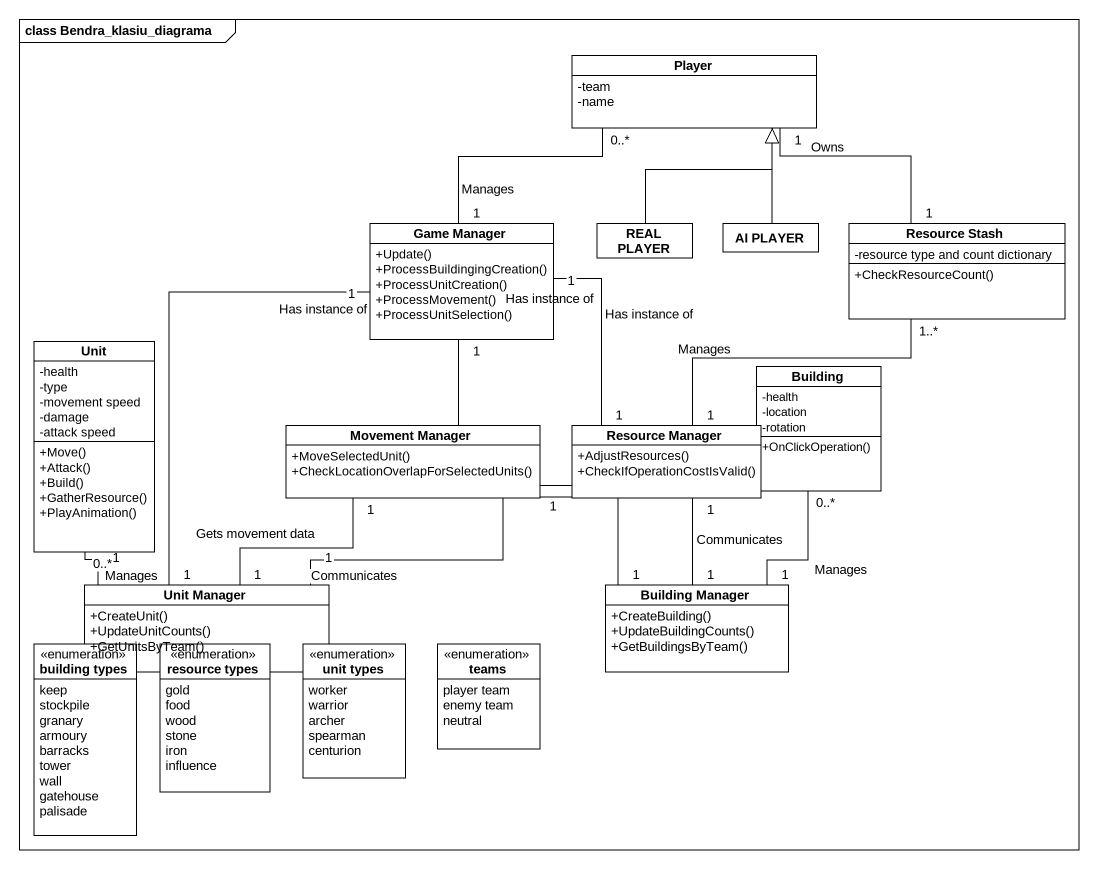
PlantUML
@startuml
mainframe class Bendra_klasiu_diagrama
hide circle
hide empty members
skinparam classAttributeIconSize 0
class Player {
  -team
  -name
}
class "Game Manager" as Game_Manager {
  +Update()
  +ProcessBuildingingCreation()
  +ProcessUnitCreation()
  +ProcessMovement()
  +ProcessUnitSelection()
}
class "REAL PLAYER" as REAL_PLAYER
class "AI PLAYER" as AI_PLAYER
class "Resource Stash" as Resource_Stash {
  -resource type and count dictionary
  +CheckResourceCount()
}
class Unit {
  -health
  -type
  -movement speed
  -damage
  -attack speed
  +Move()
  +Attack()
  +Build()
  +GatherResource()
  +PlayAnimation()
}
class Building {
  -health
  -location
  -rotation
  +OnClickOperation()
}
class "Movement Manager" as Movement_Manager {
  +MoveSelectedUnit()
  +CheckLocationOverlapForSelectedUnits()
}
class "Resource Manager" as Resource_Manager {
  +AdjustResources()
  +CheckIfOperationCostIsValid()
}
class "Unit Manager" as Unit_Manager {
  +CreateUnit()
  +UpdateUnitCounts()
  +GetUnitsByTeam()
}
class "Building Manager" as Building_Manager {
  +CreateBuilding()
  +UpdateBuildingCounts()
  +GetBuildingsByTeam()
}
enum "building types" as building_types {
  keep
  stockpile
  granary
  armoury
  barracks
  tower
  wall
  gatehouse
  palisade
}
enum "resource types" as resource_types {
  gold
  food
  wood
  stone
  iron
  influence
}
enum "unit types" as unit_types {
  worker
  warrior
  archer
  spearman
  centurion
}
enum teams {
  player team
  enemy team
  neutral
}
Game_Manager "1" -up- "0..*" Player : Manages
REAL_PLAYER -up-|> Player
AI_PLAYER -up-|> Player
Resource_Stash "1" -up- "1" Player : Owns
Resource_Manager "1" -up- "1" Game_Manager : Has instance of
Resource_Manager "1" -up- "1..*" Resource_Stash : Manages
Unit_Manager "1" -up- "1" Game_Manager : Has instance of
Unit_Manager "1" -up- "0..*" Unit : Manages
Unit_Manager "1" -up- "1" Movement_Manager : Gets movement data
Unit_Manager "1" -right- "1" Resource_Manager : Communicates
Building_Manager "1" -up- "1" Game_Manager : Has instance of
Building_Manager "1" -up- "0..*" Building : Manages
Building_Manager "1" -up- "1" Resource_Manager : Communicates
@enduml
